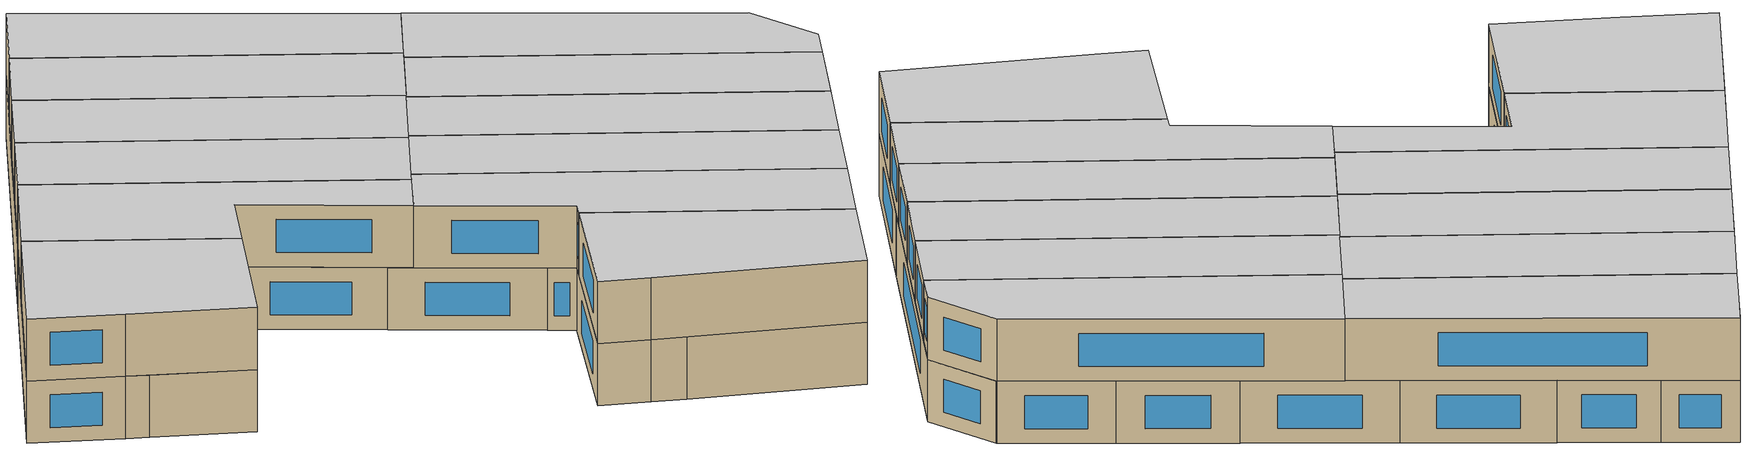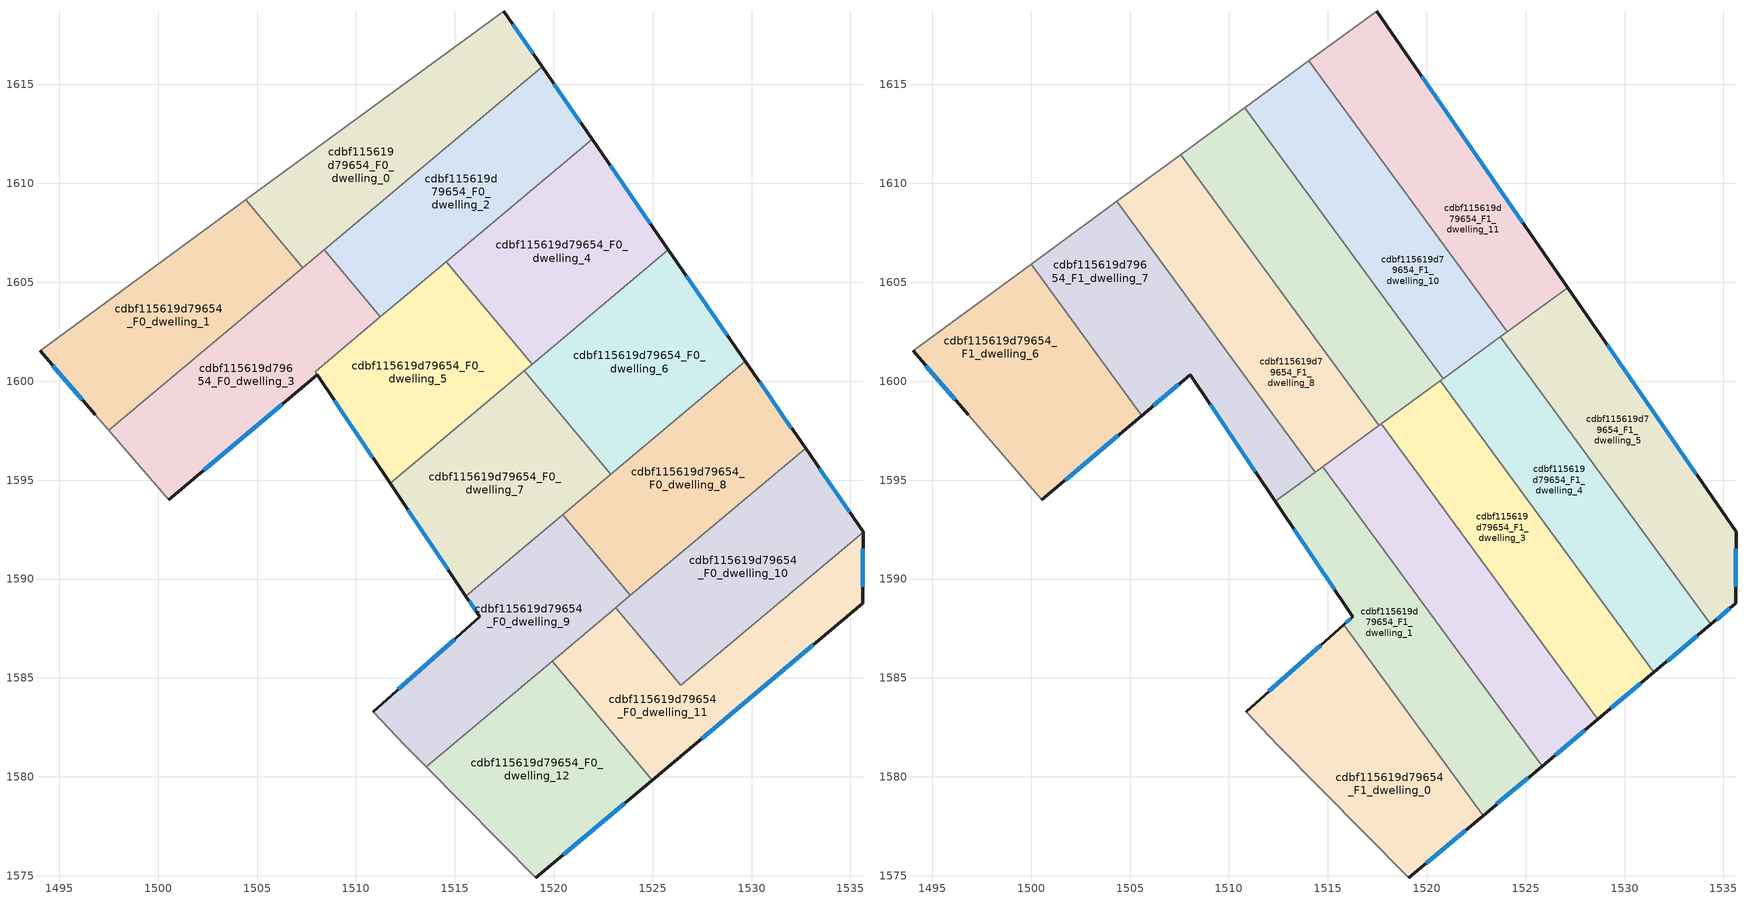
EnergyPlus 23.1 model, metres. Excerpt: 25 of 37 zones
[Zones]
cdbf115619d79654_F0_dwelling_0
 floor ground (EU_floor_Construction): 1517.47,1618.7 1519.41,1615.89 1507.31,1605.74 1504.44,1609.16 z0
 wall outside (EU_wall_Construction): 1519.41,1615.89 1517.47,1618.7 z0:3
 wall to cdbf115619d79654_F0_dwelling_1 (EU_wall_Construction): 1504.44,1609.16 1507.31,1605.74 z0:3
 wall adiabatic (EU_wall_Construction): 1517.47,1618.7 1504.44,1609.16 z0:3
 wall to cdbf115619d79654_F0_dwelling_2 (EU_wall_Construction): 1508.39,1606.65 1519.41,1615.89 z0:3
 wall to cdbf115619d79654_F0_dwelling_3 (EU_wall_Construction): 1507.31,1605.74 1508.39,1606.65 z0:3
 window (EU_Window_Construction): 1518.95,1616.55 1517.93,1618.04 z0.7:2.3
 ceiling adiabatic (EU_roof_Construction): 1510.06,1608.05 1507.57,1611.46 1504.44,1609.16 1507.31,1605.74 z3
cdbf115619d79654_F0_dwelling_1
 floor ground (EU_floor_Construction): 1504.44,1609.16 1507.31,1605.74 1497.5,1597.51 1496.82,1598.3 1494.03,1601.55 z0
 wall outside (EU_wall_Construction): 1494.03,1601.55 1496.82,1598.3 z0:3
 wall adiabatic (EU_wall_Construction): 1496.82,1598.3 1497.5,1597.51 / 1504.44,1609.16 1494.03,1601.55 z0:3
 wall to cdbf115619d79654_F0_dwelling_3 (EU_wall_Construction): 1497.5,1597.51 1507.31,1605.74 z0:3
 window (EU_Window_Construction): 1494.69,1600.78 1496.16,1599.06 z0.7:2.3
 ceiling adiabatic (EU_roof_Construction): 1507.31,1605.74 1504.44,1609.16 1504.33,1609.09 1506.98,1605.47 z3
cdbf115619d79654_F0_dwelling_10
 floor ground (EU_floor_Construction): 1532.73,1596.6 1535.63,1592.39 1535.63,1592.36 1526.41,1584.63 1523.13,1588.55 z0
 wall outside (EU_wall_Construction): 1535.63,1592.36 1535.63,1592.39 1532.73,1596.6 z0:3
 wall to cdbf115619d79654_F0_dwelling_11 (EU_wall_Construction): 1523.13,1588.55 1526.41,1584.63 1535.63,1592.36 z0:3
 wall to cdbf115619d79654_F0_dwelling_8 (EU_wall_Construction): 1532.73,1596.6 1523.88,1589.18 z0:3
 wall to cdbf115619d79654_F0_dwelling_9 (EU_wall_Construction): 1523.88,1589.18 1523.13,1588.55 z0:3
 window (EU_Window_Construction): 1534.95,1593.38 1533.41,1595.61 z0.7:2.3
cdbf115619d79654_F0_dwelling_11
 floor ground (EU_floor_Construction): 1535.63,1592.36 1535.62,1588.77 1524.97,1579.83 1519.92,1585.86 1523.13,1588.55 1526.41,1584.63 z0
 wall outside (EU_wall_Construction): 1524.97,1579.83 1535.62,1588.77 1535.63,1592.36 z0:3
 wall to cdbf115619d79654_F0_dwelling_12 (EU_wall_Construction): 1519.92,1585.86 1524.97,1579.83 z0:3
 wall to cdbf115619d79654_F0_dwelling_9 (EU_wall_Construction): 1523.13,1588.55 1519.92,1585.86 z0:3
 window (EU_Window_Construction): 1535.63,1589.61 1535.63,1591.52 / 1527.48,1581.93 1533.12,1586.67 z0.7:2.3
cdbf115619d79654_F0_dwelling_12
 floor ground (EU_floor_Construction): 1519.92,1585.86 1524.97,1579.83 1519.1,1574.9 1513.55,1580.52 z0
 wall outside (EU_wall_Construction): 1519.1,1574.9 1524.97,1579.83 z0:3
 wall adiabatic (EU_wall_Construction): 1513.55,1580.52 1519.1,1574.9 z0:3
 wall to cdbf115619d79654_F0_dwelling_9 (EU_wall_Construction): 1519.92,1585.86 1513.55,1580.52 z0:3
 window (EU_Window_Construction): 1520.48,1576.06 1523.6,1578.67 z0.7:2.3
cdbf115619d79654_F0_dwelling_2
 floor ground (EU_floor_Construction): 1519.41,1615.89 1521.94,1612.23 1511.24,1603.25 1508.39,1606.65 z0
 wall outside (EU_wall_Construction): 1521.94,1612.23 1519.41,1615.89 z0:3
 wall to cdbf115619d79654_F0_dwelling_3 (EU_wall_Construction): 1508.39,1606.65 1511.24,1603.25 z0:3
 wall to cdbf115619d79654_F0_dwelling_4 (EU_wall_Construction): 1514.57,1606.04 1521.94,1612.23 z0:3
 wall to cdbf115619d79654_F0_dwelling_5 (EU_wall_Construction): 1511.24,1603.25 1514.57,1606.04 z0:3
 window (EU_Window_Construction): 1521.34,1613.09 1520,1615.03 z0.7:2.3
 ceiling adiabatic (EU_roof_Construction): 1518.85,1609.63 1516.22,1613.22 1513.14,1610.63 1515.77,1607.05 z3
cdbf115619d79654_F0_dwelling_3
 floor ground (EU_floor_Construction): 1508.39,1606.65 1511.24,1603.25 1507.94,1600.48 1508.05,1600.33 1500.55,1594 1497.5,1597.51 z0
 wall outside (EU_wall_Construction): 1500.55,1594 1508.05,1600.33 z0:3
 wall to cdbf115619d79654_F0_dwelling_5 (EU_wall_Construction): 1508.05,1600.33 1507.94,1600.48 / 1507.95,1600.49 1511.24,1603.25 z0:3
 wall adiabatic (EU_wall_Construction): 1497.5,1597.51 1500.55,1594 z0:3
 window (EU_Window_Construction): 1502.31,1595.49 1506.29,1598.84 z0.7:2.3
cdbf115619d79654_F0_dwelling_4
 floor ground (EU_floor_Construction): 1521.94,1612.23 1525.79,1606.64 1518.91,1600.87 1514.57,1606.04 z0
 wall outside (EU_wall_Construction): 1525.79,1606.64 1521.94,1612.23 z0:3
 wall to cdbf115619d79654_F0_dwelling_5 (EU_wall_Construction): 1514.57,1606.04 1518.91,1600.87 z0:3
 wall to cdbf115619d79654_F0_dwelling_6 (EU_wall_Construction): 1518.91,1600.87 1525.79,1606.64 z0:3
 window (EU_Window_Construction): 1524.89,1607.96 1522.84,1610.92 z0.7:2.3
cdbf115619d79654_F0_dwelling_5
 floor ground (EU_floor_Construction): 1514.57,1606.04 1518.91,1600.87 1511.73,1594.84 1508.05,1600.33 1507.94,1600.48 z0
 wall outside (EU_wall_Construction): 1508.05,1600.33 1511.73,1594.84 z0:3
 wall to cdbf115619d79654_F0_dwelling_7 (EU_wall_Construction): 1511.73,1594.84 1518.5,1600.52 z0:3
 wall to cdbf115619d79654_F0_dwelling_6 (EU_wall_Construction): 1518.5,1600.52 1518.91,1600.87 z0:3
 window (EU_Window_Construction): 1508.91,1599.04 1510.86,1596.13 z0.7:2.3
cdbf115619d79654_F0_dwelling_6
 floor ground (EU_floor_Construction): 1525.79,1606.64 1529.69,1601 1522.89,1595.29 1518.5,1600.52 z0
 wall outside (EU_wall_Construction): 1529.69,1601 1525.79,1606.64 z0:3
 wall to cdbf115619d79654_F0_dwelling_7 (EU_wall_Construction): 1518.5,1600.52 1522.89,1595.29 z0:3
 wall to cdbf115619d79654_F0_dwelling_8 (EU_wall_Construction): 1522.89,1595.29 1529.69,1601 z0:3
 window (EU_Window_Construction): 1528.77,1602.33 1526.71,1605.32 z0.7:2.3
cdbf115619d79654_F0_dwelling_7
 floor ground (EU_floor_Construction): 1518.5,1600.52 1522.89,1595.29 1515.55,1589.14 1511.73,1594.84 z0
 wall outside (EU_wall_Construction): 1511.73,1594.84 1515.55,1589.14 z0:3
 wall to cdbf115619d79654_F0_dwelling_9 (EU_wall_Construction): 1515.55,1589.14 1520.46,1593.26 z0:3
 wall to cdbf115619d79654_F0_dwelling_8 (EU_wall_Construction): 1520.46,1593.26 1522.88,1595.29 z0:3
 window (EU_Window_Construction): 1512.63,1593.51 1514.66,1590.48 z0.7:2.3
cdbf115619d79654_F0_dwelling_8
 floor ground (EU_floor_Construction): 1529.69,1601 1532.73,1596.6 1523.88,1589.18 1520.46,1593.26 z0
 wall outside (EU_wall_Construction): 1532.73,1596.6 1529.69,1601 z0:3
 wall to cdbf115619d79654_F0_dwelling_9 (EU_wall_Construction): 1520.46,1593.26 1523.88,1589.18 z0:3
 window (EU_Window_Construction): 1532.01,1597.63 1530.4,1599.97 z0.7:2.3
cdbf115619d79654_F0_dwelling_9
 floor ground (EU_floor_Construction): 1520.46,1593.26 1523.88,1589.18 1513.55,1580.52 1512.48,1581.61 1510.86,1583.3 1516.26,1588.09 1515.55,1589.14 z0
 wall outside (EU_wall_Construction): 1515.55,1589.14 1516.26,1588.09 1510.86,1583.3 z0:3
 wall adiabatic (EU_wall_Construction): 1510.86,1583.3 1512.48,1581.61 1513.55,1580.52 z0:3
 window (EU_Window_Construction): 1514.99,1586.97 1512.13,1584.43 / 1515.72,1588.9 1516.09,1588.34 z0.7:2.3
cdbf115619d79654_F1_dwelling_0
 floor to cdbf115619d79654_F0_dwelling_12 (EU_floor_Construction): 1518.19,1584.4 1522.84,1578.04 1519.1,1574.9 1513.55,1580.52 z3
 floor to cdbf115619d79654_F0_dwelling_9 (EU_floor_Construction): 1515.79,1587.68 1518.19,1584.4 1513.55,1580.52 1512.48,1581.61 1510.86,1583.3 z3
 wall outside (EU_wall_Construction): 1515.79,1587.68 1510.86,1583.3 / 1519.1,1574.9 1522.84,1578.04 z3:6
 wall adiabatic (EU_wall_Construction): 1510.86,1583.3 1512.48,1581.61 1519.1,1574.9 z3:6
 wall to cdbf115619d79654_F1_dwelling_1 (EU_wall_Construction): 1522.84,1578.04 1515.79,1587.68 z3:6
 window (EU_Window_Construction): 1514.63,1586.65 1512.02,1584.33 / 1519.98,1575.64 1521.97,1577.31 z3.7:5.3
 ceiling to cdbf115619d79654_F2_dwelling_0 (EU_floor_Construction): 1522.84,1578.04 1515.79,1587.68 1510.86,1583.3 1512.48,1581.61 1519.1,1574.9 z6
cdbf115619d79654_F1_dwelling_1
 floor to cdbf115619d79654_F0_dwelling_9 (EU_floor_Construction): 1518.02,1591.21 1521.18,1586.91 1518.19,1584.4 1515.79,1587.68 1516.26,1588.09 1515.55,1589.14 z3
 floor to cdbf115619d79654_F0_dwelling_12 (EU_floor_Construction): 1519.92,1585.86 1524.97,1579.83 1522.84,1578.04 1518.19,1584.4 z3
 floor to cdbf115619d79654_F0_dwelling_7 (EU_floor_Construction): 1514.75,1595.68 1518.02,1591.21 1515.55,1589.14 1512.35,1593.92 z3
 floor to cdbf115619d79654_F0_dwelling_11 (EU_floor_Construction): 1521.18,1586.91 1525.83,1580.55 1524.97,1579.83 1519.92,1585.86 z3
 wall outside (EU_wall_Construction): 1522.84,1578.04 1525.83,1580.55 / 1512.35,1593.92 1516.26,1588.09 1515.79,1587.68 z3:6
 wall to cdbf115619d79654_F1_dwelling_2 (EU_wall_Construction): 1525.83,1580.55 1514.75,1595.68 z3:6
 wall to cdbf115619d79654_F1_dwelling_7 (EU_wall_Construction): 1514.35,1595.39 1512.35,1593.92 z3:6
 wall to cdbf115619d79654_F1_dwelling_8 (EU_wall_Construction): 1514.75,1595.68 1514.35,1595.39 z3:6
 window (EU_Window_Construction): 1523.55,1578.63 1525.13,1579.96 / 1516.15,1588 1515.9,1587.78 / 1513.26,1592.55 1515.34,1589.46 z3.7:5.3
 ceiling to cdbf115619d79654_F2_dwelling_1 (EU_floor_Construction): 1525.83,1580.55 1514.75,1595.68 1512.35,1593.92 1516.26,1588.09 1515.79,1587.68 1522.84,1578.04 z6
cdbf115619d79654_F1_dwelling_10
 floor to cdbf115619d79654_F0_dwelling_4 (EU_floor_Construction): 1518.85,1609.63 1522.84,1604.17 1519.76,1601.59 1515.77,1607.05 z3
 floor to cdbf115619d79654_F0_dwelling_0 (EU_floor_Construction): 1514.04,1616.19 1516.22,1613.22 1513.14,1610.63 1510.81,1613.82 z3
 floor adiabatic (EU_floor_Construction): 1516.22,1613.22 1518.85,1609.63 1515.77,1607.05 1513.14,1610.63 z3
 floor to cdbf115619d79654_F0_dwelling_6 (EU_floor_Construction): 1522.84,1604.17 1524.07,1602.5 1523.72,1602.24 1520.83,1600.13 1519.76,1601.59 z3
 wall to cdbf115619d79654_F1_dwelling_9 (EU_wall_Construction): 1510.81,1613.82 1520.83,1600.13 z3:6
 wall adiabatic (EU_wall_Construction): 1514.04,1616.19 1510.81,1613.82 z3:6
 wall to cdbf115619d79654_F1_dwelling_11 (EU_wall_Construction): 1524.07,1602.5 1514.04,1616.19 z3:6
 wall to cdbf115619d79654_F1_dwelling_4 (EU_wall_Construction): 1520.83,1600.13 1523.72,1602.24 z3:6
 wall to cdbf115619d79654_F1_dwelling_5 (EU_wall_Construction): 1523.72,1602.24 1524.07,1602.5 z3:6
 ceiling to cdbf115619d79654_F2_dwelling_10 (EU_floor_Construction): 1524.07,1602.5 1514.04,1616.19 1510.81,1613.82 1520.83,1600.13 z6
cdbf115619d79654_F1_dwelling_11
 floor to cdbf115619d79654_F0_dwelling_2 (EU_floor_Construction): 1519.41,1615.89 1521.94,1612.23 1518.85,1609.63 1516.22,1613.22 z3
 floor to cdbf115619d79654_F0_dwelling_6 (EU_floor_Construction): 1525.79,1606.64 1527.11,1604.73 1524.07,1602.5 1522.84,1604.17 z3
 floor to cdbf115619d79654_F0_dwelling_0 (EU_floor_Construction): 1517.47,1618.7 1519.41,1615.89 1516.22,1613.22 1514.04,1616.19 z3
 floor to cdbf115619d79654_F0_dwelling_4 (EU_floor_Construction): 1521.94,1612.23 1525.79,1606.64 1522.84,1604.17 1518.85,1609.63 z3
 wall outside (EU_wall_Construction): 1527.11,1604.73 1517.47,1618.7 z3:6
 wall adiabatic (EU_wall_Construction): 1517.47,1618.7 1514.04,1616.19 z3:6
 wall to cdbf115619d79654_F1_dwelling_5 (EU_wall_Construction): 1524.07,1602.5 1527.11,1604.73 z3:6
 window (EU_Window_Construction): 1524.85,1608.01 1519.73,1615.42 z3.7:5.3
 ceiling to cdbf115619d79654_F2_dwelling_11 (EU_floor_Construction): 1527.11,1604.73 1517.47,1618.7 1514.04,1616.19 1524.07,1602.5 z6
cdbf115619d79654_F1_dwelling_2
 floor to cdbf115619d79654_F0_dwelling_11 (EU_floor_Construction): 1527.01,1585.13 1528.63,1582.9 1525.83,1580.55 1521.18,1586.91 1523.13,1588.55 1526.41,1584.63 z3
 floor to cdbf115619d79654_F0_dwelling_7 (EU_floor_Construction): 1517.7,1597.84 1520.83,1593.57 1518.02,1591.21 1514.75,1595.68 z3
 floor to cdbf115619d79654_F0_dwelling_8 (EU_floor_Construction): 1520.83,1593.57 1523.98,1589.26 1523.88,1589.18 1520.46,1593.26 z3
 floor to cdbf115619d79654_F0_dwelling_9 (EU_floor_Construction): 1520.46,1593.26 1523.88,1589.18 1521.18,1586.91 1518.02,1591.21 z3
 floor to cdbf115619d79654_F0_dwelling_10 (EU_floor_Construction): 1523.98,1589.26 1527.01,1585.13 1526.41,1584.63 1523.13,1588.55 z3
 wall outside (EU_wall_Construction): 1525.83,1580.55 1528.63,1582.9 z3:6
 wall to cdbf115619d79654_F1_dwelling_8 (EU_wall_Construction): 1517.59,1597.76 1514.75,1595.68 z3:6
 wall to cdbf115619d79654_F1_dwelling_3 (EU_wall_Construction): 1528.63,1582.9 1517.7,1597.84 z3:6
 wall to cdbf115619d79654_F1_dwelling_9 (EU_wall_Construction): 1517.7,1597.84 1517.59,1597.76 z3:6
 window (EU_Window_Construction): 1526.49,1581.1 1527.98,1582.35 z3.7:5.3
 ceiling to cdbf115619d79654_F2_dwelling_2 (EU_floor_Construction): 1528.63,1582.9 1517.7,1597.84 1514.75,1595.68 1525.83,1580.55 z6
cdbf115619d79654_F1_dwelling_3
 floor to cdbf115619d79654_F0_dwelling_8 (EU_floor_Construction): 1523.67,1595.95 1526.82,1591.65 1523.98,1589.26 1520.83,1593.57 z3
 floor to cdbf115619d79654_F0_dwelling_10 (EU_floor_Construction): 1526.82,1591.65 1529.85,1587.51 1527.01,1585.13 1523.98,1589.26 z3
 floor to cdbf115619d79654_F0_dwelling_11 (EU_floor_Construction): 1529.85,1587.51 1531.48,1585.29 1528.63,1582.9 1527.01,1585.13 z3
 floor to cdbf115619d79654_F0_dwelling_7 (EU_floor_Construction): 1519.59,1599.22 1522.88,1595.29 1520.83,1593.57 1517.7,1597.84 z3
 floor to cdbf115619d79654_F0_dwelling_6 (EU_floor_Construction): 1520.69,1600.03 1523.67,1595.95 1522.88,1595.29 1519.59,1599.22 z3
 wall outside (EU_wall_Construction): 1528.63,1582.9 1531.48,1585.29 z3:6
 wall to cdbf115619d79654_F1_dwelling_4 (EU_wall_Construction): 1531.48,1585.29 1520.69,1600.03 z3:6
 wall to cdbf115619d79654_F1_dwelling_9 (EU_wall_Construction): 1520.69,1600.03 1517.7,1597.84 z3:6
 window (EU_Window_Construction): 1529.3,1583.46 1530.81,1584.73 z3.7:5.3
 ceiling to cdbf115619d79654_F2_dwelling_3 (EU_floor_Construction): 1531.48,1585.29 1520.69,1600.03 1517.7,1597.84 1528.63,1582.9 z6
cdbf115619d79654_F1_dwelling_4
 floor to cdbf115619d79654_F0_dwelling_6 (EU_floor_Construction): 1523.72,1602.24 1526.55,1598.37 1523.67,1595.95 1520.69,1600.03 z3
 floor to cdbf115619d79654_F0_dwelling_10 (EU_floor_Construction): 1529.7,1594.06 1532.73,1589.93 1529.85,1587.51 1526.82,1591.65 z3
 floor to cdbf115619d79654_F0_dwelling_8 (EU_floor_Construction): 1526.55,1598.37 1529.7,1594.06 1526.82,1591.65 1523.67,1595.95 z3
 floor to cdbf115619d79654_F0_dwelling_11 (EU_floor_Construction): 1532.73,1589.93 1534.36,1587.71 1531.48,1585.29 1529.85,1587.51 z3
 wall outside (EU_wall_Construction): 1531.48,1585.29 1534.36,1587.71 z3:6
 wall to cdbf115619d79654_F1_dwelling_5 (EU_wall_Construction): 1534.36,1587.71 1523.72,1602.24 z3:6
 wall to cdbf115619d79654_F1_dwelling_9 (EU_wall_Construction): 1520.83,1600.13 1520.69,1600.03 z3:6
 window (EU_Window_Construction): 1532.15,1585.85 1533.68,1587.14 z3.7:5.3
 ceiling to cdbf115619d79654_F2_dwelling_4 (EU_floor_Construction): 1534.36,1587.71 1523.72,1602.24 1520.69,1600.03 1531.48,1585.29 z6
cdbf115619d79654_F1_dwelling_5
 floor to cdbf115619d79654_F0_dwelling_10 (EU_floor_Construction): 1532.73,1596.6 1535.63,1592.39 1535.63,1592.36 1532.73,1589.93 1529.7,1594.06 z3
 floor to cdbf115619d79654_F0_dwelling_8 (EU_floor_Construction): 1529.69,1601 1532.73,1596.6 1529.7,1594.06 1526.55,1598.37 z3
 floor to cdbf115619d79654_F0_dwelling_6 (EU_floor_Construction): 1527.11,1604.73 1529.69,1601 1526.55,1598.37 1523.72,1602.24 1524.07,1602.5 z3
 floor to cdbf115619d79654_F0_dwelling_11 (EU_floor_Construction): 1535.63,1592.36 1535.62,1588.77 1534.36,1587.71 1532.73,1589.93 z3
 wall outside (EU_wall_Construction): 1534.36,1587.71 1535.62,1588.77 1535.63,1592.39 1527.11,1604.73 z3:6
 window (EU_Window_Construction): 1534.65,1587.95 1535.33,1588.52 / 1533.63,1595.29 1529.12,1601.83 / 1535.63,1589.62 1535.63,1591.54 z3.7:5.3
 ceiling to cdbf115619d79654_F2_dwelling_5 (EU_floor_Construction): 1535.62,1588.77 1535.63,1592.39 1527.11,1604.73 1523.72,1602.24 1534.36,1587.71 z6
cdbf115619d79654_F1_dwelling_6
 floor to cdbf115619d79654_F0_dwelling_1 (EU_floor_Construction): 1500,1605.91 1502.86,1602.01 1497.5,1597.51 1496.82,1598.3 1494.03,1601.55 z3
 floor to cdbf115619d79654_F0_dwelling_3 (EU_floor_Construction): 1502.86,1602.01 1505.6,1598.26 1500.55,1594 1497.5,1597.51 z3
 wall outside (EU_wall_Construction): 1500.55,1594 1505.6,1598.26 / 1494.03,1601.55 1496.82,1598.3 z3:6
 wall adiabatic (EU_wall_Construction): 1500,1605.91 1494.03,1601.55 / 1496.82,1598.3 1500.55,1594 z3:6
 wall to cdbf115619d79654_F1_dwelling_7 (EU_wall_Construction): 1505.6,1598.26 1500,1605.91 z3:6
 window (EU_Window_Construction): 1501.73,1595 1504.41,1597.26 / 1494.69,1600.78 1496.16,1599.06 z3.7:5.3
 ceiling to cdbf115619d79654_F2_dwelling_6 (EU_floor_Construction): 1505.6,1598.26 1500,1605.91 1494.03,1601.55 1496.82,1598.3 1500.55,1594 z6
cdbf115619d79654_F1_dwelling_7
 floor to cdbf115619d79654_F0_dwelling_3 (EU_floor_Construction): 1506.98,1605.47 1509.61,1601.88 1507.94,1600.48 1508.05,1600.33 1505.6,1598.26 1502.86,1602.01 z3
 floor to cdbf115619d79654_F0_dwelling_1 (EU_floor_Construction): 1504.33,1609.09 1506.98,1605.47 1502.86,1602.01 1500,1605.91 z3
 floor to cdbf115619d79654_F0_dwelling_5 (EU_floor_Construction): 1509.61,1601.88 1513.6,1596.42 1511.73,1594.84 1508.05,1600.33 1507.95,1600.49 z3
 floor to cdbf115619d79654_F0_dwelling_7 (EU_floor_Construction): 1513.6,1596.42 1514.35,1595.39 1512.35,1593.92 1511.73,1594.84 z3
 wall outside (EU_wall_Construction): 1505.6,1598.26 1508.05,1600.33 1512.35,1593.92 z3:6
 wall to cdbf115619d79654_F1_dwelling_8 (EU_wall_Construction): 1514.35,1595.39 1504.33,1609.09 z3:6
 wall adiabatic (EU_wall_Construction): 1504.33,1609.09 1500,1605.91 z3:6
 window (EU_Window_Construction): 1509.06,1598.83 1511.34,1595.43 / 1506.17,1598.75 1507.47,1599.84 z3.7:5.3
 ceiling to cdbf115619d79654_F2_dwelling_7 (EU_floor_Construction): 1514.35,1595.39 1504.33,1609.09 1500,1605.91 1505.6,1598.26 1508.05,1600.33 1512.35,1593.92 z6
cdbf115619d79654_F1_dwelling_8
 floor to cdbf115619d79654_F0_dwelling_5 (EU_floor_Construction): 1512.69,1604.46 1516.68,1599 1513.6,1596.42 1509.61,1601.88 z3
 floor to cdbf115619d79654_F0_dwelling_3 (EU_floor_Construction): 1508.39,1606.65 1511.24,1603.25 1509.61,1601.88 1506.98,1605.47 z3
 floor to cdbf115619d79654_F0_dwelling_7 (EU_floor_Construction): 1516.68,1599 1517.59,1597.76 1514.35,1595.39 1513.6,1596.42 z3
 floor to cdbf115619d79654_F0_dwelling_2 (EU_floor_Construction): 1510.06,1608.05 1512.69,1604.46 1511.24,1603.25 1508.39,1606.65 z3
 floor adiabatic (EU_floor_Construction): 1507.57,1611.46 1510.06,1608.05 1506.98,1605.47 1504.33,1609.09 z3
 wall adiabatic (EU_wall_Construction): 1507.57,1611.46 1504.33,1609.09 z3:6
 wall to cdbf115619d79654_F1_dwelling_9 (EU_wall_Construction): 1517.59,1597.76 1507.57,1611.46 z3:6
 ceiling to cdbf115619d79654_F2_dwelling_8 (EU_floor_Construction): 1517.59,1597.76 1507.57,1611.46 1504.33,1609.09 1514.35,1595.39 z6
cdbf115619d79654_F1_dwelling_9
 floor to cdbf115619d79654_F0_dwelling_0 (EU_floor_Construction): 1510.81,1613.82 1513.14,1610.63 1510.06,1608.05 1507.57,1611.46 z3
 floor to cdbf115619d79654_F0_dwelling_5 (EU_floor_Construction): 1514.57,1606.04 1518.91,1600.87 1516.68,1599 1512.69,1604.46 z3
 floor to cdbf115619d79654_F0_dwelling_4 (EU_floor_Construction): 1515.77,1607.05 1519.76,1601.59 1518.91,1600.87 1514.57,1606.04 z3
 floor to cdbf115619d79654_F0_dwelling_2 (EU_floor_Construction): 1513.14,1610.63 1515.77,1607.05 1512.69,1604.46 1510.06,1608.05 z3
 floor to cdbf115619d79654_F0_dwelling_7 (EU_floor_Construction): 1518.5,1600.52 1519.59,1599.22 1517.7,1597.84 1517.59,1597.76 1516.68,1599 z3
 floor to cdbf115619d79654_F0_dwelling_6 (EU_floor_Construction): 1519.76,1601.59 1520.83,1600.13 1519.59,1599.22 1518.5,1600.52 z3
 wall adiabatic (EU_wall_Construction): 1510.81,1613.82 1507.57,1611.46 z3:6
 ceiling to cdbf115619d79654_F2_dwelling_9 (EU_floor_Construction): 1520.83,1600.13 1510.81,1613.82 1507.57,1611.46 1517.59,1597.76 z6
[Building]
EU S2 Campaign: North Axis=0; Terrain=City; Solar Distribution=FullExterior
[Site:Location]
Budapest.Ferenc.Liszt.Intl.AP: Latitude=47.437; Longitude=19.256; Time Zone=1; Elevation=185
[SizingPeriod:WeatherFileDays]
AnnualSizingPeriod: Begin Month=1; Begin Day of Month=1; End Month=12; End Day of Month=31; Day of Week for Start Day=Monday; Use Weather File Daylight Saving Period=No; Use Weather File Rain and Snow Indicators=No
[MATERIAL]
EU_InternalMass_Material: Roughness=MediumRough; Thickness=0.1; Conductivity=1; Density=1800; Specific Heat=900; Thermal Absorptance=0.9; Solar Absorptance=0.7; Visible Absorptance=0.7
[MATERIAL:NOMASS] Roughness=MediumRough; Thermal Absorptance=0.9; Solar Absorptance=0.7; Visible Absorptance=0.7
Name | Thermal Resistance
EU_wall_NoMass | 0.832559
EU_roof_NoMass | 1.39638
EU_floor_NoMass | 0.872794
[WINDOWMATERIAL:SIMPLEGLAZINGSYSTEM]
EU_Window_SimpleGlazing: UFactor=2.79869; Solar Heat Gain Coefficient=0.75; Visible Transmittance=0.75
[CONSTRUCTION]
EU_wall_Construction: EU_wall_NoMass
EU_roof_Construction: EU_roof_NoMass
EU_floor_Construction: EU_floor_NoMass
EU_Window_Construction: EU_Window_SimpleGlazing
EU_InternalMass_Construction: EU_InternalMass_Material
[ZONE] Type=1; Multiplier=1; Ceiling Height=autocalculate; Floor Area=autocalculate; Part of Total Floor Area=Yes
Name | Volume
cdbf115619d79654_F0_dwelling_0; cdbf115619d79654_F0_dwelling_2 | 188.502
cdbf115619d79654_F1_dwelling_0 | 204.187
cdbf115619d79654_F0_dwelling_1 | 188.508
cdbf115619d79654_F1_dwelling_1 | 204.19
cdbf115619d79654_F0_dwelling_10; cdbf115619d79654_F0_dwelling_11; cdbf115619d79654_F0_dwelling_6 | 188.492
cdbf115619d79654_F1_dwelling_10 | 204.182
cdbf115619d79654_F1_dwelling_11 | 204.215
cdbf115619d79654_F0_dwelling_12 | 188.483
cdbf115619d79654_F1_dwelling_2; cdbf115619d79654_F1_dwelling_6; cdbf115619d79654_F1_dwelling_8 | 204.209
cdbf115619d79654_F0_dwelling_3 | 194.388
cdbf115619d79654_F1_dwelling_3 | 204.242
cdbf115619d79654_F0_dwelling_4 | 188.509
cdbf115619d79654_F1_dwelling_4 | 204.213
cdbf115619d79654_F0_dwelling_5 | 182.595
cdbf115619d79654_F1_dwelling_5 | 204.206
cdbf115619d79654_F0_dwelling_7 | 188.519
cdbf115619d79654_F1_dwelling_7 | 204.212
cdbf115619d79654_F0_dwelling_8 | 188.488
cdbf115619d79654_F0_dwelling_9 | 188.48
cdbf115619d79654_F1_dwelling_9 | 204.236
[INTERNALMASS] Construction=EU_InternalMass_Construction
Name | Zone or ZoneList | Surface Area
cdbf115619d79654_F0_dwelling_0_EU_InternalMass | cdbf115619d79654_F0_dwelling_0 | 62.8334
cdbf115619d79654_F0_dwelling_1_EU_InternalMass | cdbf115619d79654_F0_dwelling_1 | 62.836
cdbf115619d79654_F0_dwelling_2_EU_InternalMass | cdbf115619d79654_F0_dwelling_2 | 62.8337
cdbf115619d79654_F0_dwelling_3_EU_InternalMass | cdbf115619d79654_F0_dwelling_3 | 64.8004
cdbf115619d79654_F0_dwelling_4_EU_InternalMass | cdbf115619d79654_F0_dwelling_4 | 62.8353
cdbf115619d79654_F0_dwelling_5_EU_InternalMass | cdbf115619d79654_F0_dwelling_5 | 60.8658
cdbf115619d79654_F0_dwelling_6_EU_InternalMass | cdbf115619d79654_F0_dwelling_6 | 62.8316
cdbf115619d79654_F0_dwelling_7_EU_InternalMass | cdbf115619d79654_F0_dwelling_7 | 62.8381
cdbf115619d79654_F0_dwelling_8_EU_InternalMass | cdbf115619d79654_F0_dwelling_8 | 62.8305
cdbf115619d79654_F0_dwelling_9_EU_InternalMass | cdbf115619d79654_F0_dwelling_9 | 62.8264
cdbf115619d79654_F0_dwelling_10_EU_InternalMass | cdbf115619d79654_F0_dwelling_10 | 62.8323
cdbf115619d79654_F0_dwelling_11_EU_InternalMass | cdbf115619d79654_F0_dwelling_11 | 62.8307
cdbf115619d79654_F0_dwelling_12_EU_InternalMass | cdbf115619d79654_F0_dwelling_12 | 62.8276
cdbf115619d79654_F1_dwelling_0_EU_InternalMass | cdbf115619d79654_F1_dwelling_0 | 68.0624
cdbf115619d79654_F1_dwelling_1_EU_InternalMass | cdbf115619d79654_F1_dwelling_1 | 68.0634
cdbf115619d79654_F1_dwelling_2_EU_InternalMass | cdbf115619d79654_F1_dwelling_2 | 68.0696
cdbf115619d79654_F1_dwelling_3_EU_InternalMass | cdbf115619d79654_F1_dwelling_3 | 68.0806
cdbf115619d79654_F1_dwelling_4_EU_InternalMass | cdbf115619d79654_F1_dwelling_4 | 68.0709
cdbf115619d79654_F1_dwelling_5_EU_InternalMass | cdbf115619d79654_F1_dwelling_5 | 68.0686
cdbf115619d79654_F1_dwelling_6_EU_InternalMass | cdbf115619d79654_F1_dwelling_6 | 68.0696
cdbf115619d79654_F1_dwelling_7_EU_InternalMass | cdbf115619d79654_F1_dwelling_7 | 68.0706
cdbf115619d79654_F1_dwelling_8_EU_InternalMass | cdbf115619d79654_F1_dwelling_8 | 68.0696
cdbf115619d79654_F1_dwelling_9_EU_InternalMass | cdbf115619d79654_F1_dwelling_9 | 68.0787
cdbf115619d79654_F1_dwelling_10_EU_InternalMass | cdbf115619d79654_F1_dwelling_10 | 68.0606
cdbf115619d79654_F1_dwelling_11_EU_InternalMass | cdbf115619d79654_F1_dwelling_11 | 68.0719
[OTHEREQUIPMENT] Fuel Type=Electricity; Design Level Calculation Method=Watts/Area; Power per Zone Floor Area=1; Fraction Latent=0; Fraction Radiant=0; Fraction Lost=0; Carbon Dioxide Generation Rate=0; EndUse Subcategory=EU_Step8_InternalGains
Name | Zone or ZoneList or Space or SpaceList | Schedule
EU_Step8_InternalGain_cdbf115619d79654_F0_dwelling_0_f000 | cdbf115619d79654_F0_dwelling_0 | EU_Step8_GainSchedule_cdbf115619d79654_F0_dwelling_0_f000
EU_Step8_InternalGain_cdbf115619d79654_F0_dwelling_1_f000 | cdbf115619d79654_F0_dwelling_1 | EU_Step8_GainSchedule_cdbf115619d79654_F0_dwelling_1_f000
EU_Step8_InternalGain_cdbf115619d79654_F0_dwelling_2_f000 | cdbf115619d79654_F0_dwelling_2 | EU_Step8_GainSchedule_cdbf115619d79654_F0_dwelling_2_f000
EU_Step8_InternalGain_cdbf115619d79654_F0_dwelling_3_f000 | cdbf115619d79654_F0_dwelling_3 | EU_Step8_GainSchedule_cdbf115619d79654_F0_dwelling_3_f000
EU_Step8_InternalGain_cdbf115619d79654_F0_dwelling_4_f000 | cdbf115619d79654_F0_dwelling_4 | EU_Step8_GainSchedule_cdbf115619d79654_F0_dwelling_4_f000
EU_Step8_InternalGain_cdbf115619d79654_F0_dwelling_5_f000 | cdbf115619d79654_F0_dwelling_5 | EU_Step8_GainSchedule_cdbf115619d79654_F0_dwelling_5_f000
EU_Step8_InternalGain_cdbf115619d79654_F0_dwelling_6_f000 | cdbf115619d79654_F0_dwelling_6 | EU_Step8_GainSchedule_cdbf115619d79654_F0_dwelling_6_f000
EU_Step8_InternalGain_cdbf115619d79654_F0_dwelling_7_f000 | cdbf115619d79654_F0_dwelling_7 | EU_Step8_GainSchedule_cdbf115619d79654_F0_dwelling_7_f000
EU_Step8_InternalGain_cdbf115619d79654_F0_dwelling_8_f000 | cdbf115619d79654_F0_dwelling_8 | EU_Step8_GainSchedule_cdbf115619d79654_F0_dwelling_8_f000
EU_Step8_InternalGain_cdbf115619d79654_F0_dwelling_9_f000 | cdbf115619d79654_F0_dwelling_9 | EU_Step8_GainSchedule_cdbf115619d79654_F0_dwelling_9_f000
EU_Step8_InternalGain_cdbf115619d79654_F0_dwelling_10_f000 | cdbf115619d79654_F0_dwelling_10 | EU_Step8_GainSchedule_cdbf115619d79654_F0_dwelling_10_f000
EU_Step8_InternalGain_cdbf115619d79654_F0_dwelling_11_f000 | cdbf115619d79654_F0_dwelling_11 | EU_Step8_GainSchedule_cdbf115619d79654_F0_dwelling_11_f000
EU_Step8_InternalGain_cdbf115619d79654_F0_dwelling_12_f000 | cdbf115619d79654_F0_dwelling_12 | EU_Step8_GainSchedule_cdbf115619d79654_F0_dwelling_12_f000
EU_Step8_InternalGain_cdbf115619d79654_F1_dwelling_0_f000 | cdbf115619d79654_F1_dwelling_0 | EU_Step8_GainSchedule_cdbf115619d79654_F1_dwelling_0_f000
EU_Step8_InternalGain_cdbf115619d79654_F1_dwelling_1_f000 | cdbf115619d79654_F1_dwelling_1 | EU_Step8_GainSchedule_cdbf115619d79654_F1_dwelling_1_f000
EU_Step8_InternalGain_cdbf115619d79654_F1_dwelling_2_f000 | cdbf115619d79654_F1_dwelling_2 | EU_Step8_GainSchedule_cdbf115619d79654_F1_dwelling_2_f000
EU_Step8_InternalGain_cdbf115619d79654_F1_dwelling_3_f000 | cdbf115619d79654_F1_dwelling_3 | EU_Step8_GainSchedule_cdbf115619d79654_F1_dwelling_3_f000
EU_Step8_InternalGain_cdbf115619d79654_F1_dwelling_4_f000 | cdbf115619d79654_F1_dwelling_4 | EU_Step8_GainSchedule_cdbf115619d79654_F1_dwelling_4_f000
EU_Step8_InternalGain_cdbf115619d79654_F1_dwelling_5_f000 | cdbf115619d79654_F1_dwelling_5 | EU_Step8_GainSchedule_cdbf115619d79654_F1_dwelling_5_f000
EU_Step8_InternalGain_cdbf115619d79654_F1_dwelling_6_f000 | cdbf115619d79654_F1_dwelling_6 | EU_Step8_GainSchedule_cdbf115619d79654_F1_dwelling_6_f000
EU_Step8_InternalGain_cdbf115619d79654_F1_dwelling_7_f000 | cdbf115619d79654_F1_dwelling_7 | EU_Step8_GainSchedule_cdbf115619d79654_F1_dwelling_7_f000
EU_Step8_InternalGain_cdbf115619d79654_F1_dwelling_8_f000 | cdbf115619d79654_F1_dwelling_8 | EU_Step8_GainSchedule_cdbf115619d79654_F1_dwelling_8_f000
EU_Step8_InternalGain_cdbf115619d79654_F1_dwelling_9_f000 | cdbf115619d79654_F1_dwelling_9 | EU_Step8_GainSchedule_cdbf115619d79654_F1_dwelling_9_f000
EU_Step8_InternalGain_cdbf115619d79654_F1_dwelling_10_f000 | cdbf115619d79654_F1_dwelling_10 | EU_Step8_GainSchedule_cdbf115619d79654_F1_dwelling_10_f000
EU_Step8_InternalGain_cdbf115619d79654_F1_dwelling_11_f000 | cdbf115619d79654_F1_dwelling_11 | EU_Step8_GainSchedule_cdbf115619d79654_F1_dwelling_11_f000
[ZONEVENTILATION:DESIGNFLOWRATE] Schedule=EU_AlwaysOn; Design Flow Rate Calculation Method=AirChanges/Hour; Air Changes per Hour=0.475469; Ventilation Type=Natural; Fan Pressure Rise=0; Fan Total Efficiency=1; Constant Term Coefficient=1; Temperature Term Coefficient=0; Velocity Term Coefficient=0; Velocity Squared Term Coefficient=0; Minimum Indoor Temperature=-100; Maximum Indoor Temperature=100; Delta Temperature=-100; Minimum Outdoor Temperature=-100; Maximum Outdoor Temperature=100; Maximum Wind Speed=40
Name | Zone or ZoneList or Space or SpaceList
EU_ConstantAir_cdbf115619d79654_F0_dwelling_0 | cdbf115619d79654_F0_dwelling_0
EU_ConstantAir_cdbf115619d79654_F0_dwelling_1 | cdbf115619d79654_F0_dwelling_1
EU_ConstantAir_cdbf115619d79654_F0_dwelling_2 | cdbf115619d79654_F0_dwelling_2
EU_ConstantAir_cdbf115619d79654_F0_dwelling_3 | cdbf115619d79654_F0_dwelling_3
EU_ConstantAir_cdbf115619d79654_F0_dwelling_4 | cdbf115619d79654_F0_dwelling_4
EU_ConstantAir_cdbf115619d79654_F0_dwelling_5 | cdbf115619d79654_F0_dwelling_5
EU_ConstantAir_cdbf115619d79654_F0_dwelling_6 | cdbf115619d79654_F0_dwelling_6
EU_ConstantAir_cdbf115619d79654_F0_dwelling_7 | cdbf115619d79654_F0_dwelling_7
EU_ConstantAir_cdbf115619d79654_F0_dwelling_8 | cdbf115619d79654_F0_dwelling_8
EU_ConstantAir_cdbf115619d79654_F0_dwelling_9 | cdbf115619d79654_F0_dwelling_9
EU_ConstantAir_cdbf115619d79654_F0_dwelling_10 | cdbf115619d79654_F0_dwelling_10
EU_ConstantAir_cdbf115619d79654_F0_dwelling_11 | cdbf115619d79654_F0_dwelling_11
EU_ConstantAir_cdbf115619d79654_F0_dwelling_12 | cdbf115619d79654_F0_dwelling_12
EU_ConstantAir_cdbf115619d79654_F1_dwelling_0 | cdbf115619d79654_F1_dwelling_0
EU_ConstantAir_cdbf115619d79654_F1_dwelling_1 | cdbf115619d79654_F1_dwelling_1
EU_ConstantAir_cdbf115619d79654_F1_dwelling_2 | cdbf115619d79654_F1_dwelling_2
EU_ConstantAir_cdbf115619d79654_F1_dwelling_3 | cdbf115619d79654_F1_dwelling_3
EU_ConstantAir_cdbf115619d79654_F1_dwelling_4 | cdbf115619d79654_F1_dwelling_4
EU_ConstantAir_cdbf115619d79654_F1_dwelling_5 | cdbf115619d79654_F1_dwelling_5
EU_ConstantAir_cdbf115619d79654_F1_dwelling_6 | cdbf115619d79654_F1_dwelling_6
EU_ConstantAir_cdbf115619d79654_F1_dwelling_7 | cdbf115619d79654_F1_dwelling_7
EU_ConstantAir_cdbf115619d79654_F1_dwelling_8 | cdbf115619d79654_F1_dwelling_8
EU_ConstantAir_cdbf115619d79654_F1_dwelling_9 | cdbf115619d79654_F1_dwelling_9
EU_ConstantAir_cdbf115619d79654_F1_dwelling_10 | cdbf115619d79654_F1_dwelling_10
EU_ConstantAir_cdbf115619d79654_F1_dwelling_11 | cdbf115619d79654_F1_dwelling_11
[HVACTEMPLATE:THERMOSTAT] Constant Heating Setpoint=20; Constant Cooling Setpoint=50
EU_HeatOnly_cdbf115619d79654_F0_dwelling_0; EU_HeatOnly_cdbf115619d79654_F0_dwelling_1; EU_HeatOnly_cdbf115619d79654_F0_dwelling_2; EU_HeatOnly_cdbf115619d79654_F0_dwelling_3; EU_HeatOnly_cdbf115619d79654_F0_dwelling_4; EU_HeatOnly_cdbf115619d79654_F0_dwelling_5; EU_HeatOnly_cdbf115619d79654_F0_dwelling_6; EU_HeatOnly_cdbf115619d79654_F0_dwelling_7; EU_HeatOnly_cdbf115619d79654_F0_dwelling_8; EU_HeatOnly_cdbf115619d79654_F0_dwelling_9; EU_HeatOnly_cdbf115619d79654_F0_dwelling_10; EU_HeatOnly_cdbf115619d79654_F0_dwelling_11; EU_HeatOnly_cdbf115619d79654_F0_dwelling_12; EU_HeatOnly_cdbf115619d79654_F1_dwelling_0; EU_HeatOnly_cdbf115619d79654_F1_dwelling_1; EU_HeatOnly_cdbf115619d79654_F1_dwelling_2; EU_HeatOnly_cdbf115619d79654_F1_dwelling_3; EU_HeatOnly_cdbf115619d79654_F1_dwelling_4; EU_HeatOnly_cdbf115619d79654_F1_dwelling_5; EU_HeatOnly_cdbf115619d79654_F1_dwelling_6; EU_HeatOnly_cdbf115619d79654_F1_dwelling_7; EU_HeatOnly_cdbf115619d79654_F1_dwelling_8; EU_HeatOnly_cdbf115619d79654_F1_dwelling_9; EU_HeatOnly_cdbf115619d79654_F1_dwelling_10; EU_HeatOnly_cdbf115619d79654_F1_dwelling_11; EU_HeatOnly_cdbf115619d79654_F2_dwelling_0; EU_HeatOnly_cdbf115619d79654_F2_dwelling_1; EU_HeatOnly_cdbf115619d79654_F2_dwelling_2; EU_HeatOnly_cdbf115619d79654_F2_dwelling_3; EU_HeatOnly_cdbf115619d79654_F2_dwelling_4; EU_HeatOnly_cdbf115619d79654_F2_dwelling_5; EU_HeatOnly_cdbf115619d79654_F2_dwelling_6; EU_HeatOnly_cdbf115619d79654_F2_dwelling_7; EU_HeatOnly_cdbf115619d79654_F2_dwelling_8; EU_HeatOnly_cdbf115619d79654_F2_dwelling_9; EU_HeatOnly_cdbf115619d79654_F2_dwelling_10; EU_HeatOnly_cdbf115619d79654_F2_dwelling_11
[HVACTEMPLATE:ZONE:IDEALLOADSAIRSYSTEM] System Availability Schedule=EU_AlwaysOn; Maximum Heating Supply Air Temperature=50; Minimum Cooling Supply Air Temperature=13; Maximum Heating Supply Air Humidity Ratio=0.0156; Minimum Cooling Supply Air Humidity Ratio=0.0077; Heating Limit=NoLimit; Cooling Limit=NoLimit; Heating Availability Schedule=EU_AlwaysOn; Cooling Availability Schedule=EU_CoolingOff; Dehumidification Control Type=ConstantSensibleHeatRatio; Cooling Sensible Heat Ratio=0.7; Dehumidification Setpoint=60; Humidification Control Type=None; Humidification Setpoint=30; Outdoor Air Method=None; Outdoor Air Flow Rate per Person=0.00944; Outdoor Air Flow Rate per Zone Floor Area=0; Outdoor Air Flow Rate per Zone=0; Demand Controlled Ventilation Type=None; Outdoor Air Economizer Type=NoEconomizer; Heat Recovery Type=None; Sensible Heat Recovery Effectiveness=0.7; Latent Heat Recovery Effectiveness=0.65
Name | Template Thermostat
cdbf115619d79654_F0_dwelling_0 | EU_HeatOnly_cdbf115619d79654_F0_dwelling_0
cdbf115619d79654_F0_dwelling_1 | EU_HeatOnly_cdbf115619d79654_F0_dwelling_1
cdbf115619d79654_F0_dwelling_2 | EU_HeatOnly_cdbf115619d79654_F0_dwelling_2
cdbf115619d79654_F0_dwelling_3 | EU_HeatOnly_cdbf115619d79654_F0_dwelling_3
cdbf115619d79654_F0_dwelling_4 | EU_HeatOnly_cdbf115619d79654_F0_dwelling_4
cdbf115619d79654_F0_dwelling_5 | EU_HeatOnly_cdbf115619d79654_F0_dwelling_5
cdbf115619d79654_F0_dwelling_6 | EU_HeatOnly_cdbf115619d79654_F0_dwelling_6
cdbf115619d79654_F0_dwelling_7 | EU_HeatOnly_cdbf115619d79654_F0_dwelling_7
cdbf115619d79654_F0_dwelling_8 | EU_HeatOnly_cdbf115619d79654_F0_dwelling_8
cdbf115619d79654_F0_dwelling_9 | EU_HeatOnly_cdbf115619d79654_F0_dwelling_9
cdbf115619d79654_F0_dwelling_10 | EU_HeatOnly_cdbf115619d79654_F0_dwelling_10
cdbf115619d79654_F0_dwelling_11 | EU_HeatOnly_cdbf115619d79654_F0_dwelling_11
cdbf115619d79654_F0_dwelling_12 | EU_HeatOnly_cdbf115619d79654_F0_dwelling_12
cdbf115619d79654_F1_dwelling_0 | EU_HeatOnly_cdbf115619d79654_F1_dwelling_0
cdbf115619d79654_F1_dwelling_1 | EU_HeatOnly_cdbf115619d79654_F1_dwelling_1
cdbf115619d79654_F1_dwelling_2 | EU_HeatOnly_cdbf115619d79654_F1_dwelling_2
cdbf115619d79654_F1_dwelling_3 | EU_HeatOnly_cdbf115619d79654_F1_dwelling_3
cdbf115619d79654_F1_dwelling_4 | EU_HeatOnly_cdbf115619d79654_F1_dwelling_4
cdbf115619d79654_F1_dwelling_5 | EU_HeatOnly_cdbf115619d79654_F1_dwelling_5
cdbf115619d79654_F1_dwelling_6 | EU_HeatOnly_cdbf115619d79654_F1_dwelling_6
cdbf115619d79654_F1_dwelling_7 | EU_HeatOnly_cdbf115619d79654_F1_dwelling_7
cdbf115619d79654_F1_dwelling_8 | EU_HeatOnly_cdbf115619d79654_F1_dwelling_8
cdbf115619d79654_F1_dwelling_9 | EU_HeatOnly_cdbf115619d79654_F1_dwelling_9
cdbf115619d79654_F1_dwelling_10 | EU_HeatOnly_cdbf115619d79654_F1_dwelling_10
cdbf115619d79654_F1_dwelling_11 | EU_HeatOnly_cdbf115619d79654_F1_dwelling_11
[SIZING:ZONE] Zone Cooling Design Supply Air Temperature Input Method=SupplyAirTemperature; Zone Cooling Design Supply Air Temperature=13; Zone Heating Design Supply Air Temperature Input Method=SupplyAirTemperature; Zone Heating Design Supply Air Temperature=50; Zone Cooling Design Supply Air Humidity Ratio=0.008; Zone Heating Design Supply Air Humidity Ratio=0.008; Cooling Design Air Flow Method=DesignDay; Cooling Design Air Flow Rate=0; Cooling Minimum Air Flow per Zone Floor Area=0.000762; Cooling Minimum Air Flow=0; Cooling Minimum Air Flow Fraction=0.2; Heating Design Air Flow Method=DesignDay; Heating Design Air Flow Rate=0; Heating Maximum Air Flow per Zone Floor Area=0.002032; Heating Maximum Air Flow=0.141576; Heating Maximum Air Flow Fraction=0.3; Account for Dedicated Outdoor Air System=No; Dedicated Outdoor Air System Control Strategy=NeutralSupplyAir; Dedicated Outdoor Air Low Setpoint Temperature for Design=autosize; Dedicated Outdoor Air High Setpoint Temperature for Design=autosize; Zone Load Sizing Method=Sensible Load Only No Latent Load; Zone Latent Cooling Design Supply Air Humidity Ratio Input Method=HumidityRatioDifference; Zone Cooling Design Supply Air Humidity Ratio Difference=0.005; Zone Latent Heating Design Supply Air Humidity Ratio Input Method=HumidityRatioDifference; Zone Humidification Design Supply Air Humidity Ratio Difference=0.005
cdbf115619d79654_F0_dwelling_0; cdbf115619d79654_F0_dwelling_1; cdbf115619d79654_F0_dwelling_2; cdbf115619d79654_F0_dwelling_3; cdbf115619d79654_F0_dwelling_4; cdbf115619d79654_F0_dwelling_5; cdbf115619d79654_F0_dwelling_6; cdbf115619d79654_F0_dwelling_7; cdbf115619d79654_F0_dwelling_8; cdbf115619d79654_F0_dwelling_9; cdbf115619d79654_F0_dwelling_10; cdbf115619d79654_F0_dwelling_11; cdbf115619d79654_F0_dwelling_12; cdbf115619d79654_F1_dwelling_0; cdbf115619d79654_F1_dwelling_1; cdbf115619d79654_F1_dwelling_2; cdbf115619d79654_F1_dwelling_3; cdbf115619d79654_F1_dwelling_4; cdbf115619d79654_F1_dwelling_5; cdbf115619d79654_F1_dwelling_6; cdbf115619d79654_F1_dwelling_7; cdbf115619d79654_F1_dwelling_8; cdbf115619d79654_F1_dwelling_9; cdbf115619d79654_F1_dwelling_10; cdbf115619d79654_F1_dwelling_11
[SCHEDULE:CONSTANT]
Name | Hourly Value
EU_AlwaysOn | 1
EU_CoolingOff | 0
[SCHEDULE:FILE] Column Number=1; Rows to Skip at Top=0; Number of Hours of Data=8760; Column Separator=Comma; Interpolate to Timestep=No; Minutes per Item=60; Adjust Schedule for Daylight Savings=Yes
Name | File
EU_Step8_GainSchedule_cdbf115619d79654_F0_dwelling_0_f000 | ../../schedules/cdbf115619d79654/cdbf115619d79654_F0_dwelling_0_f000_gain.csv
EU_Step8_GainSchedule_cdbf115619d79654_F0_dwelling_1_f000 | ../../schedules/cdbf115619d79654/cdbf115619d79654_F0_dwelling_1_f000_gain.csv
EU_Step8_GainSchedule_cdbf115619d79654_F0_dwelling_2_f000 | ../../schedules/cdbf115619d79654/cdbf115619d79654_F0_dwelling_2_f000_gain.csv
EU_Step8_GainSchedule_cdbf115619d79654_F0_dwelling_3_f000 | ../../schedules/cdbf115619d79654/cdbf115619d79654_F0_dwelling_3_f000_gain.csv
EU_Step8_GainSchedule_cdbf115619d79654_F0_dwelling_4_f000 | ../../schedules/cdbf115619d79654/cdbf115619d79654_F0_dwelling_4_f000_gain.csv
EU_Step8_GainSchedule_cdbf115619d79654_F0_dwelling_5_f000 | ../../schedules/cdbf115619d79654/cdbf115619d79654_F0_dwelling_5_f000_gain.csv
EU_Step8_GainSchedule_cdbf115619d79654_F0_dwelling_6_f000 | ../../schedules/cdbf115619d79654/cdbf115619d79654_F0_dwelling_6_f000_gain.csv
EU_Step8_GainSchedule_cdbf115619d79654_F0_dwelling_7_f000 | ../../schedules/cdbf115619d79654/cdbf115619d79654_F0_dwelling_7_f000_gain.csv
EU_Step8_GainSchedule_cdbf115619d79654_F0_dwelling_8_f000 | ../../schedules/cdbf115619d79654/cdbf115619d79654_F0_dwelling_8_f000_gain.csv
EU_Step8_GainSchedule_cdbf115619d79654_F0_dwelling_9_f000 | ../../schedules/cdbf115619d79654/cdbf115619d79654_F0_dwelling_9_f000_gain.csv
EU_Step8_GainSchedule_cdbf115619d79654_F0_dwelling_10_f000 | ../../schedules/cdbf115619d79654/cdbf115619d79654_F0_dwelling_10_f000_gain.csv
EU_Step8_GainSchedule_cdbf115619d79654_F0_dwelling_11_f000 | ../../schedules/cdbf115619d79654/cdbf115619d79654_F0_dwelling_11_f000_gain.csv
EU_Step8_GainSchedule_cdbf115619d79654_F0_dwelling_12_f000 | ../../schedules/cdbf115619d79654/cdbf115619d79654_F0_dwelling_12_f000_gain.csv
EU_Step8_GainSchedule_cdbf115619d79654_F1_dwelling_0_f000 | ../../schedules/cdbf115619d79654/cdbf115619d79654_F1_dwelling_0_f000_gain.csv
EU_Step8_GainSchedule_cdbf115619d79654_F1_dwelling_1_f000 | ../../schedules/cdbf115619d79654/cdbf115619d79654_F1_dwelling_1_f000_gain.csv
EU_Step8_GainSchedule_cdbf115619d79654_F1_dwelling_2_f000 | ../../schedules/cdbf115619d79654/cdbf115619d79654_F1_dwelling_2_f000_gain.csv
EU_Step8_GainSchedule_cdbf115619d79654_F1_dwelling_3_f000 | ../../schedules/cdbf115619d79654/cdbf115619d79654_F1_dwelling_3_f000_gain.csv
EU_Step8_GainSchedule_cdbf115619d79654_F1_dwelling_4_f000 | ../../schedules/cdbf115619d79654/cdbf115619d79654_F1_dwelling_4_f000_gain.csv
EU_Step8_GainSchedule_cdbf115619d79654_F1_dwelling_5_f000 | ../../schedules/cdbf115619d79654/cdbf115619d79654_F1_dwelling_5_f000_gain.csv
EU_Step8_GainSchedule_cdbf115619d79654_F1_dwelling_6_f000 | ../../schedules/cdbf115619d79654/cdbf115619d79654_F1_dwelling_6_f000_gain.csv
EU_Step8_GainSchedule_cdbf115619d79654_F1_dwelling_7_f000 | ../../schedules/cdbf115619d79654/cdbf115619d79654_F1_dwelling_7_f000_gain.csv
EU_Step8_GainSchedule_cdbf115619d79654_F1_dwelling_8_f000 | ../../schedules/cdbf115619d79654/cdbf115619d79654_F1_dwelling_8_f000_gain.csv
EU_Step8_GainSchedule_cdbf115619d79654_F1_dwelling_9_f000 | ../../schedules/cdbf115619d79654/cdbf115619d79654_F1_dwelling_9_f000_gain.csv
EU_Step8_GainSchedule_cdbf115619d79654_F1_dwelling_10_f000 | ../../schedules/cdbf115619d79654/cdbf115619d79654_F1_dwelling_10_f000_gain.csv
EU_Step8_GainSchedule_cdbf115619d79654_F1_dwelling_11_f000 | ../../schedules/cdbf115619d79654/cdbf115619d79654_F1_dwelling_11_f000_gain.csv
